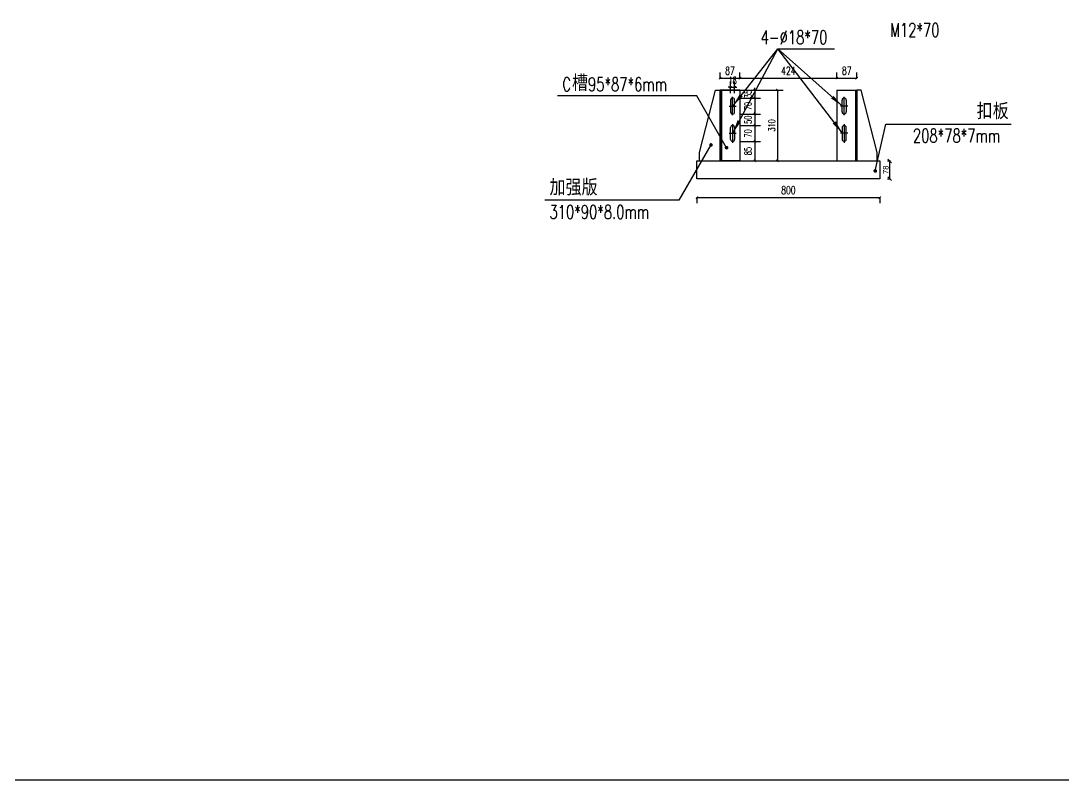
# Model space of a CAD drawing. Extents: x 8796 to 116961, y 24572 to 132726.
# Drawn here: x 46254 to 50813, y 24572 to 27894 of the extents above; entities that cross this region are included whole.
import ezdxf

# ---------------------------------------------------------------- set-up
doc = ezdxf.new("R2010")
doc.units = 0
doc.header["$LTSCALE"] = 1000
doc.header["$MEASUREMENT"] = 0
doc.linetypes.add('( Border )', pattern=[21, 6, -3, 6, -3, 0, -3])
doc.linetypes.add('CENTER2', pattern=[28.575, 19.05, -3.175, 3.175, -3.175])
for name, color, linetype in [('DIM_LEAD', 3, 'Continuous'), ('PUB_DIM', 3, 'Continuous'), ('PUB_TEXT', 7, 'Continuous'), ('图层5', 6, 'Continuous')]:
    doc.layers.add(name, color=color, linetype=linetype)
doc.styles.add('_TCH_DIM', font='SIMPLEX.shx', dxfattribs={"bigfont": 'hztxt.shx'})
doc.styles.add('_TCH_DIM_T3', font='SIMPLEX.shx', dxfattribs={"width": 0.705882, "bigfont": 'hztxt.shx'})
doc.styles.add('DIM_FONT', font='SIMPLEX', dxfattribs={"width": 0.7, "bigfont": 'GBCBIG'})
doc.styles.add('M', font='arial.ttf')
doc.styles.add('STANDARD_T3', font='simplex.shx', dxfattribs={"width": 0.7, "bigfont": 'hztxt.shx'})
doc.dimstyles.new('9', dxfattribs={"dimscale": 8, "dimtxt": 3, "dimasz": 2, "dimexe": 0.5, "dimexo": 0.5, "dimtad": 1, "dimdec": 0, "dimdsep": 46, "dimtxsty": 'M', "dimblk1": 'OBLIQUE', "dimblk2": 'OBLIQUE', "dimsah": 1, "dimcen": 2.5, "dimclrd": 6, "dimclre": 6, "dimclrt": 6, "dimadec": 0, "dimazin": 0, "dimtfac": 1, "dimtdec": 0, "dimtix": 1, "dimtmove": 1, "dimatfit": 3, "dimldrblk": 'OBLIQUE', "dimfxl": 0, "dimtolj": 1, "dimtzin": 0, "dimarcsym": 0})
doc.dimstyles.new('_T&10', dxfattribs={"dimtxt": 29.75, "dimasz": 10, "dimexe": 25, "dimexo": 30, "dimgap": 10, "dimtad": 1, "dimdec": 0, "dimzin": 0, "dimdsep": 46, "dimtxsty": '_TCH_DIM_T3', "dimblk": 'ARCHTICK', "dimcen": 0.09, "dimclrt": 7, "dimazin": 2, "dimtfac": 1, "dimtdec": 0, "dimtix": 1, "dimtmove": 2, "dimatfit": 3, "dimfxl": 0, "dimtolj": 1, "dimtzin": 0, "dimarcsym": 0})
doc.dimstyles.new('DIMN10', dxfattribs={"dimscale": 0.1, "dimtxt": 300, "dimasz": 100, "dimexe": 250, "dimexo": 300, "dimgap": 150, "dimtad": 1, "dimdec": 0, "dimzin": 0, "dimdsep": 46, "dimtxsty": 'DIM_FONT', "dimblk": 'ARCHTICK', "dimcen": 0.09, "dimclrd": 1, "dimclre": 1, "dimclrt": 2, "dimazin": 2, "dimtfac": 1, "dimtdec": 0, "dimtix": 1, "dimtmove": 2, "dimatfit": 3, "dimldrblk": 'ARCHTICK', "dimfxl": 0, "dimtolj": 1, "dimtzin": 0, "dimarcsym": 0})
doc.dimstyles.new('W__10', dxfattribs={"dimtxt": 35, "dimasz": 10, "dimexe": 25, "dimexo": 30, "dimgap": 15, "dimtad": 1, "dimdec": 0, "dimzin": 0, "dimdsep": 46, "dimtxsty": 'STANDARD_T3', "dimblk": 'ARCHTICK', "dimcen": 0.09, "dimclrd": 1, "dimclre": 1, "dimclrt": 2, "dimadec": 0, "dimazin": 0, "dimtfac": 1, "dimtdec": 0, "dimtix": 1, "dimtmove": 2, "dimatfit": 3, "dimldrblk": 'ARCHTICK', "dimfxl": 0, "dimtolj": 1, "dimtzin": 0, "dimarcsym": 0})

# ---------------------------------------------------------------- blocks, each defined once
blk = doc.blocks.new('_ArchTick')
at = {"color": 0, "linetype": 'ByBlock', "const_width": 0.4}
blk.add_lwpolyline([(-0.5, -0.5), (0.5, 0.5)], dxfattribs=at)
blk = doc.blocks.new('*D667')
at = {"layer": 'Defpoints', "color": 0, "transparency": 16777216}
for p in [(49211.1, 27203.8), (50011.1, 27203.8), (50011.1, 27121.2)]:
    blk.add_point(p, dxfattribs=at)
at = {"layer": 'PUB_DIM', "color": 1, "lineweight": -2, "transparency": 16777216}
for p, q in [((49211.1, 27123.2), (49211.1, 27096.2)), ((49211.1, 27121.2), (50011.1, 27121.2)), ((50011.1, 27123.2), (50011.1, 27096.2))]:
    blk.add_line(p, q, dxfattribs=at)
at = {"layer": 'PUB_DIM', "color": 1, "lineweight": -2, "transparency": 16777216, "xscale": 10, "yscale": 10, "zscale": 10, "rotation": 180}
blk.add_blockref('_ArchTick', (49211.1, 27121.2), dxfattribs=at)
at = {"layer": 'PUB_DIM', "color": 1, "lineweight": -2, "transparency": 16777216, "xscale": 10, "yscale": 10, "zscale": 10}
blk.add_blockref('_ArchTick', (50011.1, 27121.2), dxfattribs=at)
at = {"layer": 'PUB_DIM', "color": 2, "transparency": 16777216, "insert": (49611.1, 27153.7), "char_height": 35, "attachment_point": 5, "style": 'STANDARD_T3'}
blk.add_mtext('\\A1;800', dxfattribs=at)
blk = doc.blocks.new('*D668')
at = {"layer": 'Defpoints', "color": 0, "transparency": 16777216}
for p in [(49399.1, 27591.8), (49399.1, 27281.8), (49563.2, 27281.8)]:
    blk.add_point(p, dxfattribs=at)
at = {"layer": 'PUB_DIM', "color": 0, "lineweight": -2, "transparency": 16777216}
for p, q in [((49429.1, 27591.8), (49588.2, 27591.8)), ((49563.2, 27591.8), (49563.2, 27281.8)), ((49429.1, 27281.8), (49588.2, 27281.8))]:
    blk.add_line(p, q, dxfattribs=at)
at = {"layer": 'PUB_DIM', "color": 0, "lineweight": -2, "transparency": 16777216, "xscale": 10, "yscale": 10, "zscale": 10}
for p, rotation in [((49563.2, 27591.8), 90), ((49563.2, 27281.8), 270)]:
    blk.add_blockref('_ArchTick', p, dxfattribs=dict(at, rotation=rotation))
at = {"layer": 'PUB_DIM', "color": 7, "transparency": 16777216, "insert": (49538.4, 27436.8), "char_height": 29.75, "attachment_point": 5, "rotation": 90, "style": '_TCH_DIM_T3'}
blk.add_mtext('\\A1;310', dxfattribs=at)
blk = doc.blocks.new('*D669')
at = {"layer": 'Defpoints', "color": 0, "transparency": 16777216}
for p in [(49399.1, 27643.8), (49312.1, 27591.8), (49399.1, 27591.8)]:
    blk.add_point(p, dxfattribs=at)
at = {"layer": 'PUB_DIM', "color": 1, "lineweight": -2, "transparency": 16777216}
for p, q in [((49312.1, 27641.8), (49312.1, 27668.8)), ((49312.1, 27643.8), (49399.1, 27643.8)), ((49399.1, 27641.8), (49399.1, 27668.8))]:
    blk.add_line(p, q, dxfattribs=at)
at = {"layer": 'PUB_DIM', "color": 1, "lineweight": -2, "transparency": 16777216, "xscale": 10, "yscale": 10, "zscale": 10, "rotation": 180}
blk.add_blockref('_ArchTick', (49312.1, 27643.8), dxfattribs=at)
at = {"layer": 'PUB_DIM', "color": 1, "lineweight": -2, "transparency": 16777216, "xscale": 10, "yscale": 10, "zscale": 10}
blk.add_blockref('_ArchTick', (49399.1, 27643.8), dxfattribs=at)
at = {"layer": 'PUB_DIM', "color": 2, "transparency": 16777216, "insert": (49355.6, 27676.3), "char_height": 35, "attachment_point": 5, "style": 'STANDARD_T3'}
blk.add_mtext('\\A1;87', dxfattribs=at)
blk = doc.blocks.new('*D670')
at = {"layer": 'Defpoints', "color": 0, "transparency": 16777216}
for p in [(49823.1, 27643.8), (49399.1, 27591.8), (49823.1, 27591.8)]:
    blk.add_point(p, dxfattribs=at)
at = {"layer": 'PUB_DIM', "color": 1, "lineweight": -2, "transparency": 16777216}
for p, q in [((49399.1, 27641.8), (49399.1, 27668.8)), ((49399.1, 27643.8), (49823.1, 27643.8)), ((49823.1, 27641.8), (49823.1, 27668.8))]:
    blk.add_line(p, q, dxfattribs=at)
at = {"layer": 'PUB_DIM', "color": 1, "lineweight": -2, "transparency": 16777216, "xscale": 10, "yscale": 10, "zscale": 10, "rotation": 180}
blk.add_blockref('_ArchTick', (49399.1, 27643.8), dxfattribs=at)
at = {"layer": 'PUB_DIM', "color": 1, "lineweight": -2, "transparency": 16777216, "xscale": 10, "yscale": 10, "zscale": 10}
blk.add_blockref('_ArchTick', (49823.1, 27643.8), dxfattribs=at)
at = {"layer": 'PUB_DIM', "color": 2, "transparency": 16777216, "insert": (49611.1, 27676.3), "char_height": 35, "attachment_point": 5, "style": 'STANDARD_T3'}
blk.add_mtext('\\A1;424', dxfattribs=at)
blk = doc.blocks.new('*D671')
at = {"layer": 'Defpoints', "color": 0, "transparency": 16777216}
for p in [(49910.1, 27643.8), (49823.1, 27591.8), (49910.1, 27591.8)]:
    blk.add_point(p, dxfattribs=at)
at = {"layer": 'PUB_DIM', "color": 1, "lineweight": -2, "transparency": 16777216}
for p, q in [((49823.1, 27641.8), (49823.1, 27668.8)), ((49823.1, 27643.8), (49910.1, 27643.8)), ((49910.1, 27641.8), (49910.1, 27668.8))]:
    blk.add_line(p, q, dxfattribs=at)
at = {"layer": 'PUB_DIM', "color": 1, "lineweight": -2, "transparency": 16777216, "xscale": 10, "yscale": 10, "zscale": 10, "rotation": 180}
blk.add_blockref('_ArchTick', (49823.1, 27643.8), dxfattribs=at)
at = {"layer": 'PUB_DIM', "color": 1, "lineweight": -2, "transparency": 16777216, "xscale": 10, "yscale": 10, "zscale": 10}
blk.add_blockref('_ArchTick', (49910.1, 27643.8), dxfattribs=at)
at = {"layer": 'PUB_DIM', "color": 2, "transparency": 16777216, "insert": (49866.6, 27676.3), "char_height": 35, "attachment_point": 5, "style": 'STANDARD_T3'}
blk.add_mtext('\\A1;87', dxfattribs=at)
blk = doc.blocks.new('*D672')
at = {"layer": 'Defpoints', "color": 0, "transparency": 16777216}
for p in [(49355.6, 27591.8), (49367.1, 27556.8), (49464.7, 27556.8)]:
    blk.add_point(p, dxfattribs=at)
at = {"layer": 'PUB_DIM', "color": 1, "lineweight": -2, "transparency": 16777216}
for p, q in [((49385.6, 27591.8), (49489.7, 27591.8)), ((49464.7, 27591.8), (49464.7, 27601.8)), ((49464.7, 27591.8), (49464.7, 27556.8)), ((49397.1, 27556.8), (49489.7, 27556.8)), ((49464.7, 27556.8), (49464.7, 27546.8))]:
    blk.add_line(p, q, dxfattribs=at)
at = {"layer": 'PUB_DIM', "color": 1, "lineweight": -2, "transparency": 16777216, "xscale": 10, "yscale": 10, "zscale": 10}
for p, rotation in [((49464.7, 27591.8), 270), ((49464.7, 27556.8), 90)]:
    blk.add_blockref('_ArchTick', p, dxfattribs=dict(at, rotation=rotation))
at = {"layer": 'PUB_DIM', "color": 2, "transparency": 16777216, "insert": (49434.7, 27574.3), "char_height": 30, "attachment_point": 5, "rotation": 90, "style": 'DIM_FONT'}
blk.add_mtext('\\A1;35', dxfattribs=at)
blk = doc.blocks.new('*D673')
at = {"layer": 'Defpoints', "color": 0, "transparency": 16777216}
for p in [(49367.1, 27556.8), (49367.1, 27486.8), (49464.7, 27486.8)]:
    blk.add_point(p, dxfattribs=at)
at = {"layer": 'PUB_DIM', "color": 1, "lineweight": -2, "transparency": 16777216}
for p, q in [((49397.1, 27556.8), (49489.7, 27556.8)), ((49464.7, 27556.8), (49464.7, 27486.8)), ((49397.1, 27486.8), (49489.7, 27486.8))]:
    blk.add_line(p, q, dxfattribs=at)
at = {"layer": 'PUB_DIM', "color": 1, "lineweight": -2, "transparency": 16777216, "xscale": 10, "yscale": 10, "zscale": 10}
for p, rotation in [((49464.7, 27556.8), 90), ((49464.7, 27486.8), 270)]:
    blk.add_blockref('_ArchTick', p, dxfattribs=dict(at, rotation=rotation))
at = {"layer": 'PUB_DIM', "color": 2, "transparency": 16777216, "insert": (49434.7, 27521.8), "char_height": 30, "attachment_point": 5, "rotation": 90, "style": 'DIM_FONT'}
blk.add_mtext('\\A1;70', dxfattribs=at)
blk = doc.blocks.new('*D674')
at = {"layer": 'Defpoints', "color": 0, "transparency": 16777216}
for p in [(49367.1, 27486.8), (49367.1, 27436.8), (49464.7, 27436.8)]:
    blk.add_point(p, dxfattribs=at)
at = {"layer": 'PUB_DIM', "color": 1, "lineweight": -2, "transparency": 16777216}
for p, q in [((49464.7, 27486.8), (49464.7, 27496.8)), ((49397.1, 27486.8), (49489.7, 27486.8)), ((49464.7, 27486.8), (49464.7, 27436.8)), ((49397.1, 27436.8), (49489.7, 27436.8)), ((49464.7, 27436.8), (49464.7, 27426.8))]:
    blk.add_line(p, q, dxfattribs=at)
at = {"layer": 'PUB_DIM', "color": 1, "lineweight": -2, "transparency": 16777216, "xscale": 10, "yscale": 10, "zscale": 10}
for p, rotation in [((49464.7, 27486.8), 270), ((49464.7, 27436.8), 90)]:
    blk.add_blockref('_ArchTick', p, dxfattribs=dict(at, rotation=rotation))
at = {"layer": 'PUB_DIM', "color": 2, "transparency": 16777216, "insert": (49434.7, 27461.8), "char_height": 30, "attachment_point": 5, "rotation": 90, "style": 'DIM_FONT'}
blk.add_mtext('\\A1;50', dxfattribs=at)
blk = doc.blocks.new('*D675')
at = {"layer": 'Defpoints', "color": 0, "transparency": 16777216}
for p in [(49367.1, 27436.8), (49367.1, 27366.8), (49464.7, 27366.8)]:
    blk.add_point(p, dxfattribs=at)
at = {"layer": 'PUB_DIM', "color": 1, "lineweight": -2, "transparency": 16777216}
for p, q in [((49397.1, 27436.8), (49489.7, 27436.8)), ((49464.7, 27436.8), (49464.7, 27366.8)), ((49397.1, 27366.8), (49489.7, 27366.8))]:
    blk.add_line(p, q, dxfattribs=at)
at = {"layer": 'PUB_DIM', "color": 1, "lineweight": -2, "transparency": 16777216, "xscale": 10, "yscale": 10, "zscale": 10}
for p, rotation in [((49464.7, 27436.8), 90), ((49464.7, 27366.8), 270)]:
    blk.add_blockref('_ArchTick', p, dxfattribs=dict(at, rotation=rotation))
at = {"layer": 'PUB_DIM', "color": 2, "transparency": 16777216, "insert": (49434.7, 27401.8), "char_height": 30, "attachment_point": 5, "rotation": 90, "style": 'DIM_FONT'}
blk.add_mtext('\\A1;70', dxfattribs=at)
blk = doc.blocks.new('*D676')
at = {"layer": 'Defpoints', "color": 0, "transparency": 16777216}
for p in [(49367.1, 27366.8), (49355.6, 27281.8), (49464.7, 27281.8)]:
    blk.add_point(p, dxfattribs=at)
at = {"layer": 'PUB_DIM', "color": 1, "lineweight": -2, "transparency": 16777216}
for p, q in [((49397.1, 27366.8), (49489.7, 27366.8)), ((49464.7, 27366.8), (49464.7, 27281.8)), ((49385.6, 27281.8), (49489.7, 27281.8))]:
    blk.add_line(p, q, dxfattribs=at)
at = {"layer": 'PUB_DIM', "color": 1, "lineweight": -2, "transparency": 16777216, "xscale": 10, "yscale": 10, "zscale": 10}
for p, rotation in [((49464.7, 27366.8), 90), ((49464.7, 27281.8), 270)]:
    blk.add_blockref('_ArchTick', p, dxfattribs=dict(at, rotation=rotation))
at = {"layer": 'PUB_DIM', "color": 2, "transparency": 16777216, "insert": (49434.7, 27324.3), "char_height": 30, "attachment_point": 5, "rotation": 90, "style": 'DIM_FONT'}
blk.add_mtext('\\A1;85', dxfattribs=at)
blk = doc.blocks.new('*D677')
at = {"layer": 'Defpoints', "color": 0, "transparency": 16777216}
for p in [(49376.1, 27604.3), (49358.1, 27547.8), (49376.1, 27547.8)]:
    blk.add_point(p, dxfattribs=at)
at = {"layer": 'PUB_DIM', "color": 1, "lineweight": -2, "transparency": 16777216}
for p, q in [((49358.1, 27577.8), (49358.1, 27629.3)), ((49376.1, 27577.8), (49376.1, 27629.3)), ((49358.1, 27604.3), (49348.1, 27604.3)), ((49358.1, 27604.3), (49376.1, 27604.3)), ((49376.1, 27604.3), (49386.1, 27604.3))]:
    blk.add_line(p, q, dxfattribs=at)
at = {"layer": 'PUB_DIM', "color": 1, "lineweight": -2, "transparency": 16777216, "xscale": 10, "yscale": 10, "zscale": 10}
blk.add_blockref('_ArchTick', (49358.1, 27604.3), dxfattribs=at)
at = {"layer": 'PUB_DIM', "color": 1, "lineweight": -2, "transparency": 16777216, "xscale": 10, "yscale": 10, "zscale": 10, "rotation": 180}
blk.add_blockref('_ArchTick', (49376.1, 27604.3), dxfattribs=at)
at = {"layer": 'PUB_DIM', "color": 2, "transparency": 16777216, "insert": (49367.1, 27634.3), "char_height": 30, "attachment_point": 5, "style": 'DIM_FONT'}
blk.add_mtext('\\A1;18', dxfattribs=at)
blk = doc.blocks.new('_Oblique')
at = {"color": 0, "linetype": 'ByBlock', "lineweight": -2}
blk.add_line((-0.5, -0.5), (0.5, 0.5), dxfattribs=at)
blk = doc.blocks.new('*D666')
at = {"color": 6, "lineweight": -2, "transparency": 16777216}
for p, q in [((50044.4, 27281.8), (50058.4, 27281.8)), ((50054.4, 27203.8), (50054.4, 27281.8)), ((50044.4, 27203.8), (50058.4, 27203.8))]:
    blk.add_line(p, q, dxfattribs=at)
at = {"layer": 'Defpoints', "color": 0, "transparency": 16777216}
for p in [(50011.1, 27281.8), (50054.4, 27281.8), (50011.1, 27203.8)]:
    blk.add_point(p, dxfattribs=at)
at = {"color": 6, "lineweight": -2, "transparency": 16777216, "xscale": 16, "yscale": 16, "zscale": 16}
for p, rotation in [((50054.4, 27281.8), 90), ((50054.4, 27203.8), 270)]:
    blk.add_blockref('_Oblique', p, dxfattribs=dict(at, rotation=rotation))
at = {"color": 6, "transparency": 16777216, "insert": (50037.2, 27242.8), "char_height": 24, "attachment_point": 5, "rotation": 90, "style": 'M'}
blk.add_mtext('\\A1;78', dxfattribs=at)

msp = doc.modelspace()

# ---------------------------------------------------------------- linework, layer by layer
at = {"color": 4}
for p, q in [((49399.12, 27591.78), (49312.12, 27591.78)), ((49399.12, 27591.78), (49399.12, 27281.78)), ((49823.12, 27591.78), (49910.12, 27591.78)), ((49823.12, 27591.78), (49823.12, 27281.78)), ((49910.12, 27591.78), (49910.12, 27281.78))]:
    msp.add_line(p, q, dxfattribs=at)
for p, q in [((49358.12, 27547.78), (49358.12, 27495.78)), ((49376.12, 27495.78), (49376.12, 27547.78)), ((49846.12, 27495.78), (49846.12, 27547.78)), ((49864.12, 27547.78), (49864.12, 27495.78)), ((49358.12, 27375.78), (49358.12, 27427.78)), ((49376.12, 27427.78), (49376.12, 27375.78)), ((49846.12, 27427.78), (49846.12, 27375.78)), ((49864.12, 27375.78), (49864.12, 27427.78))]:
    msp.add_line(p, q)
at = {"color": 3, "linetype": 'CENTER2'}
for p, q in [((49367.12, 27481.33), (49367.12, 27562.23)), ((49855.12, 27481.33), (49855.12, 27562.23)), ((49351.53, 27520.78), (49382.71, 27520.78)), ((49870.71, 27520.78), (49839.53, 27520.78)), ((49351.53, 27402.78), (49382.71, 27402.78)), ((49367.12, 27442.23), (49367.12, 27361.33)), ((49870.71, 27402.78), (49839.53, 27402.78)), ((49855.12, 27442.23), (49855.12, 27361.33))]:
    msp.add_line(p, q, dxfattribs=at)
msp.add_lwpolyline([(39747.32, 32093.11), (55376.21, 32093.11), (55376.21, 24572.12), (39747.32, 24572.12)], close=True)
for points in [[(49222.11, 27281.78), (49222.13, 27318.84), (49292.12, 27591.78), (49312.12, 27591.78), (49312.12, 27281.78)], [(50000.13, 27281.78), (50000.11, 27318.84), (49930.12, 27591.78), (49910.12, 27591.78), (49910.12, 27281.78)]]:
    msp.add_lwpolyline(points)
for centre, start, end in [((49367.12, 27547.78), 0, 180), ((49855.12, 27547.78), 0, 180), ((49367.12, 27495.78), 180, 0), ((49855.12, 27495.78), 180, 0), ((49367.12, 27427.78), 0, 180), ((49855.12, 27427.78), 0, 180), ((49367.12, 27375.78), 180, 0), ((49855.12, 27375.78), 180, 0)]:
    msp.add_arc(centre, 9, start, end)
at = {"layer": 'DIM_LEAD'}
for p, q in [((49367.62, 27521.78), (49565.16, 27771.81)), ((49367.62, 27402.78), (49565.16, 27771.81)), ((49848.03, 27520.78), (49565.16, 27771.81)), ((49848.03, 27402.78), (49565.16, 27771.81)), ((49565.16, 27771.81), (49813.05, 27771.81)), ((49210.66, 27566.3), (48601.84, 27566.3)), ((49340.84, 27339.52), (49210.66, 27566.3)), ((49991.17, 27237.7), (50038.01, 27443.06)), ((50038.01, 27443.06), (50584.85, 27443.06)), ((49272.69, 27351.55), (49132.18, 27109.38)), ((49132.18, 27109.38), (48545.58, 27109.38))]:
    msp.add_line(p, q, dxfattribs=at)
for points in [[(49367.62, 27521.78, 0, 16, 0), (49404.81, 27568.86, 0, 0, 0)], [(49848.03, 27520.78, 0, 16, 0), (49803.15, 27560.61, 0, 0, 0)], [(49367.62, 27402.78, 0, 16, 0), (49395.93, 27455.68, 0, 0, 0)], [(49848.03, 27402.78, 0, 16, 0), (49811.53, 27450.4, 0, 0, 0)]]:
    msp.add_lwpolyline(points, format="xyseb", dxfattribs=at)
at = {"layer": 'DIM_LEAD', "const_width": 8}
for points in [[(49274.7, 27355.01, 1), (49270.69, 27348.09, 1)], [(49342.83, 27336.05, 1), (49338.85, 27342.99, 1)], [(49990.28, 27233.8, 1), (49992.06, 27241.6, 1)]]:
    msp.add_lwpolyline(points, format="xyb", close=True, dxfattribs=at)
at = {"layer": 'PUB_DIM'}
for points in [[(49312.12, 27591.78), (49399.12, 27591.78), (49399.12, 27281.78), (49312.12, 27281.78)], [(49211.12, 27281.78), (50011.12, 27281.78), (50011.12, 27203.78), (49211.12, 27203.78)]]:
    msp.add_lwpolyline(points, close=True, dxfattribs=at)
at = {"layer": '图层5', "color": 4, "linetype": '( Border )'}
for p, q in [((49318.12, 27591.78), (49318.12, 27281.78)), ((49904.12, 27591.78), (49904.12, 27281.78))]:
    msp.add_line(p, q, dxfattribs=at)

# ---------------------------------------------------------------- texts
at = {"layer": 'PUB_TEXT', "color": 7, "style": '_TCH_DIM', "width": 0.705882}
for s, p in [('M12*70', (50055.85, 27824.49)), ('4-%%c18*70', (49490.05, 27792.81)), ('C', (48622.84, 27587.3)), ('95*87*6mm', (48734.84, 27587.3)), ('208*78*7mm', (50155.85, 27362.56)), ('310*90*8.0mm', (48566.58, 27028.88))]:
    msp.add_text(s, height=59.5, dxfattribs=at).set_placement(p)
at = {"layer": 'PUB_TEXT', "color": 7, "style": '_TCH_DIM'}
for s, p in [('槽', (48664.84, 27587.3)), ('扣板', (50434.88, 27464.06)), ('加强版', (48566.58, 27130.38))]:
    msp.add_text(s, height=70, dxfattribs=at).set_placement(p)

# ---------------------------------------------------------------- dimensions: what is measured, and where the dimension line sits
dim = msp.add_linear_dim(base=(50054.41, 27281.78), p1=(50011.12, 27203.78), p2=(50011.12, 27281.78), angle=90, dimstyle='9', override={"dimfxl": 1.25})
dim.commit()
dim.dimension.update_dxf_attribs({"geometry": '*D666', "text_midpoint": (50037.16, 27242.78)})
at = {"layer": 'PUB_DIM'}
for base, p1, p2, picture, middle in [((49399.12, 27643.81), (49312.12, 27591.78), (49399.12, 27591.78), '*D669', (49355.62, 27676.31)), ((49823.12, 27643.81), (49399.12, 27591.78), (49823.12, 27591.78), '*D670', (49611.12, 27676.31)), ((49910.12, 27643.81), (49823.12, 27591.78), (49910.12, 27591.78), '*D671', (49866.62, 27676.31)), ((50011.12, 27121.19), (49211.12, 27203.78), (50011.12, 27203.78), '*D667', (49611.12, 27153.69))]:
    dim = msp.add_linear_dim(base=base, p1=p1, p2=p2, dimstyle='W__10', override={"dimfxl": 2, "dimfxlon": 1}, dxfattribs=at)
    dim.commit()
    dim.dimension.update_dxf_attribs({"geometry": picture, "text_midpoint": middle})
dim = msp.add_linear_dim(base=(49376.12, 27604.32), p1=(49358.12, 27547.78), p2=(49376.12, 27547.78), dimstyle='DIMN10', dxfattribs=at)
dim.commit()
dim.dimension.update_dxf_attribs({"geometry": '*D677', "text_midpoint": (49367.12, 27634.32)})
for base, p1, p2, dimstyle, picture, middle in [((49464.72, 27556.78), (49355.62, 27591.78), (49367.12, 27556.78), 'DIMN10', '*D672', (49434.72, 27574.28)), ((49563.23, 27281.78), (49399.12, 27591.78), (49399.12, 27281.78), '_T&10', '*D668', (49538.36, 27436.78)), ((49464.72, 27486.78), (49367.12, 27556.78), (49367.12, 27486.78), 'DIMN10', '*D673', (49434.72, 27521.78)), ((49464.72, 27436.78), (49367.12, 27486.78), (49367.12, 27436.78), 'DIMN10', '*D674', (49434.72, 27461.78)), ((49464.72, 27366.78), (49367.12, 27436.78), (49367.12, 27366.78), 'DIMN10', '*D675', (49434.72, 27401.78)), ((49464.72, 27281.78), (49367.12, 27366.78), (49355.62, 27281.78), 'DIMN10', '*D676', (49434.72, 27324.28))]:
    dim = msp.add_linear_dim(base=base, p1=p1, p2=p2, angle=90, dimstyle=dimstyle, dxfattribs=at)
    dim.commit()
    dim.dimension.update_dxf_attribs({"geometry": picture, "text_midpoint": middle})

doc.saveas('drawing.dxf')
